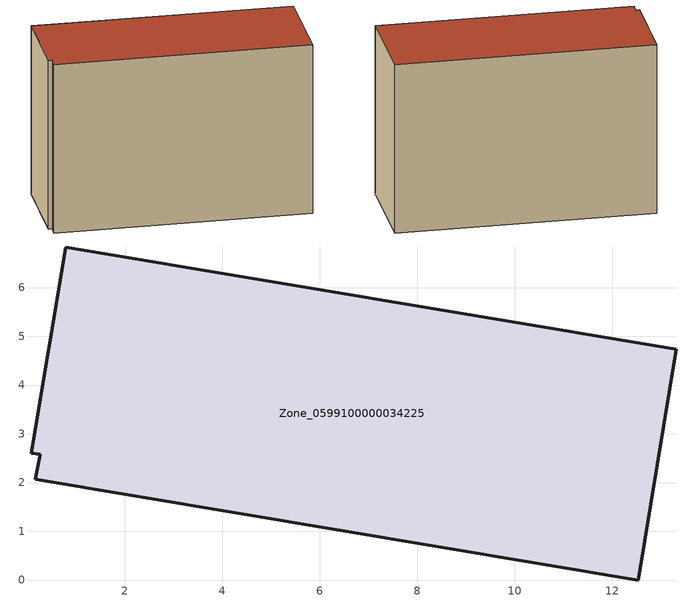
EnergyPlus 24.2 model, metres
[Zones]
Zone_0599100000034225
 floor ground (C_G): 13.31,4.73 12.53,0 0.17,2.07 0.27,2.58 0.08,2.6 0.79,6.83 z0
 wall outside (C_F): 13.31,4.73 0.79,6.83 0.08,2.6 0.27,2.58 0.17,2.07 12.53,0 13.31,4.73 z0:8.71
 roof outside (C_R): 12.53,0 13.31,4.73 0.79,6.83 0.08,2.6 0.27,2.58 0.17,2.07 z8.71
[BUILDING]
Pand.0599100000034225: North Axis=0; Terrain=City; Loads Convergence Tolerance Value=0.04; Temperature Convergence Tolerance Value=0.4; Solar Distribution=FullExterior; Maximum Number of Warmup Days=25; Minimum Number of Warmup Days=1
[Site:Location]
Rotterdam.The.Hague.AP_ZH_NLD Design_Conditions: Latitude=51.96; Longitude=4.45; Time Zone=1; Elevation=-4.5
[SITE:GROUNDTEMPERATURE:BUILDINGSURFACE]
18, 18, 18, 18, 18, 18, 18, 18, 18, 18, 18, 18
[MATERIAL] Thermal Absorptance=0.9; Solar Absorptance=0.7; Visible Absorptance=0.7
Name | Roughness | Thickness | Conductivity | Density | Specific Heat
G.TI.1975-1991 | MediumSmooth | 0.15 | 0.288461 | 540 | 1210
F.TI.1975-1991 | Rough | 0.3 | 0.230769 | 1920 | 840
R.TI.1975-1991 | MediumRough | 0.2 | 0.153846 | 1500 | 1000
[CONSTRUCTION]
C_G: G.TI.1975-1991
C_F: F.TI.1975-1991
C_R: R.TI.1975-1991
[ZONE]
Zone_0599100000034225: Type=1; Multiplier=1; Ceiling Height=Autocalculate; Volume=Autocalculate; Floor Area=autocalculate; Part of Total Floor Area=Yes
[ZONEINFILTRATION:DESIGNFLOWRATE]
Infil_Zone_0599100000034225: Zone or ZoneList or Space or SpaceList=Zone_0599100000034225; Schedule=AlwaysOn; Design Flow Rate Calculation Method=Flow/Area; Flow Rate per Floor Area=0.003; Constant Term Coefficient=1; Temperature Term Coefficient=0; Velocity Term Coefficient=0; Velocity Squared Term Coefficient=0
[HVACTEMPLATE:ZONE:IDEALLOADSAIRSYSTEM]
Zone_0599100000034225: Maximum Heating Supply Air Temperature=50; Minimum Cooling Supply Air Temperature=13; Maximum Heating Supply Air Humidity Ratio=0.0156; Minimum Cooling Supply Air Humidity Ratio=0.0077; Heating Limit=NoLimit; Cooling Limit=NoLimit; Dehumidification Control Type=ConstantSensibleHeatRatio; Cooling Sensible Heat Ratio=0.7; Dehumidification Setpoint=60; Humidification Control Type=None; Humidification Setpoint=30; Outdoor Air Method=None; Outdoor Air Flow Rate per Person=0.00944; Outdoor Air Flow Rate per Zone Floor Area=0; Outdoor Air Flow Rate per Zone=0; Demand Controlled Ventilation Type=None; Outdoor Air Economizer Type=NoEconomizer; Heat Recovery Type=None; Sensible Heat Recovery Effectiveness=0.7; Latent Heat Recovery Effectiveness=0.65
[ZONECONTROL:THERMOSTAT]
ThermostatControl_Zone_0599100000034225: Zone or ZoneList=Zone_0599100000034225; Control Type Schedule=DualSetpointControlType; Control 1=Thermostat_Zone_0599100000034225; Temperature Difference Between Cutout And Setpoint=0
[THERMOSTATSETPOINT:DUALSETPOINT]
Thermostat_Zone_0599100000034225: Heating Setpoint Temperature Schedule=HeatingSetpoint_Zone_0599100000034225; Cooling Setpoint Temperature Schedule=CoolingSetpoint_Zone_0599100000034225
[SCHEDULE:COMPACT]
HeatingSetpoint_Zone_0599100000034225: Through: 12/31, For: AllDays, Until: 24:00, 21
CoolingSetpoint_Zone_0599100000034225: Through: 12/31, For: AllDays, Until: 24:00, 24
DualSetpointControlType: Through: 12/31, For: AllDays, Until: 24:00, 4
AlwaysOn: Through: 12/31, For: AllDays, Until: 24:00, 1
